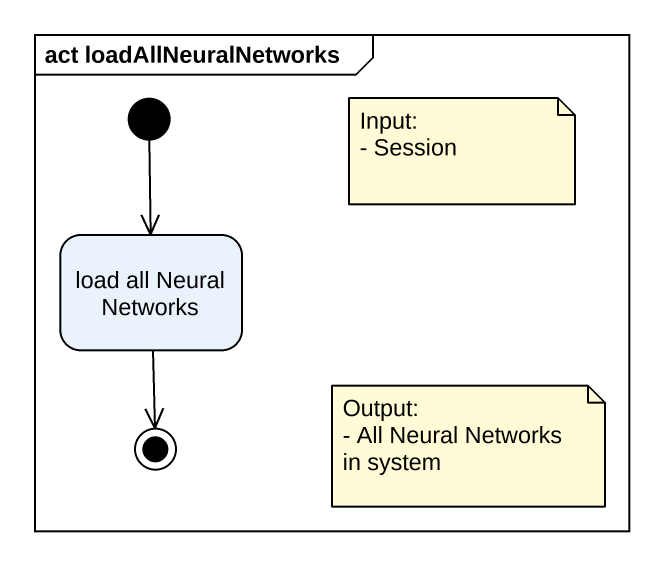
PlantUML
@startuml
mainframe act loadAllNeuralNetworks
hide empty description
state "load all Neural Networks" as load_all_Neural_Networks
[*] --> load_all_Neural_Networks
load_all_Neural_Networks --> [*]
note as N1
  Input:
  - Session
end note
note as N2
  Output:
  - All Neural Networks in system
end note
@enduml
